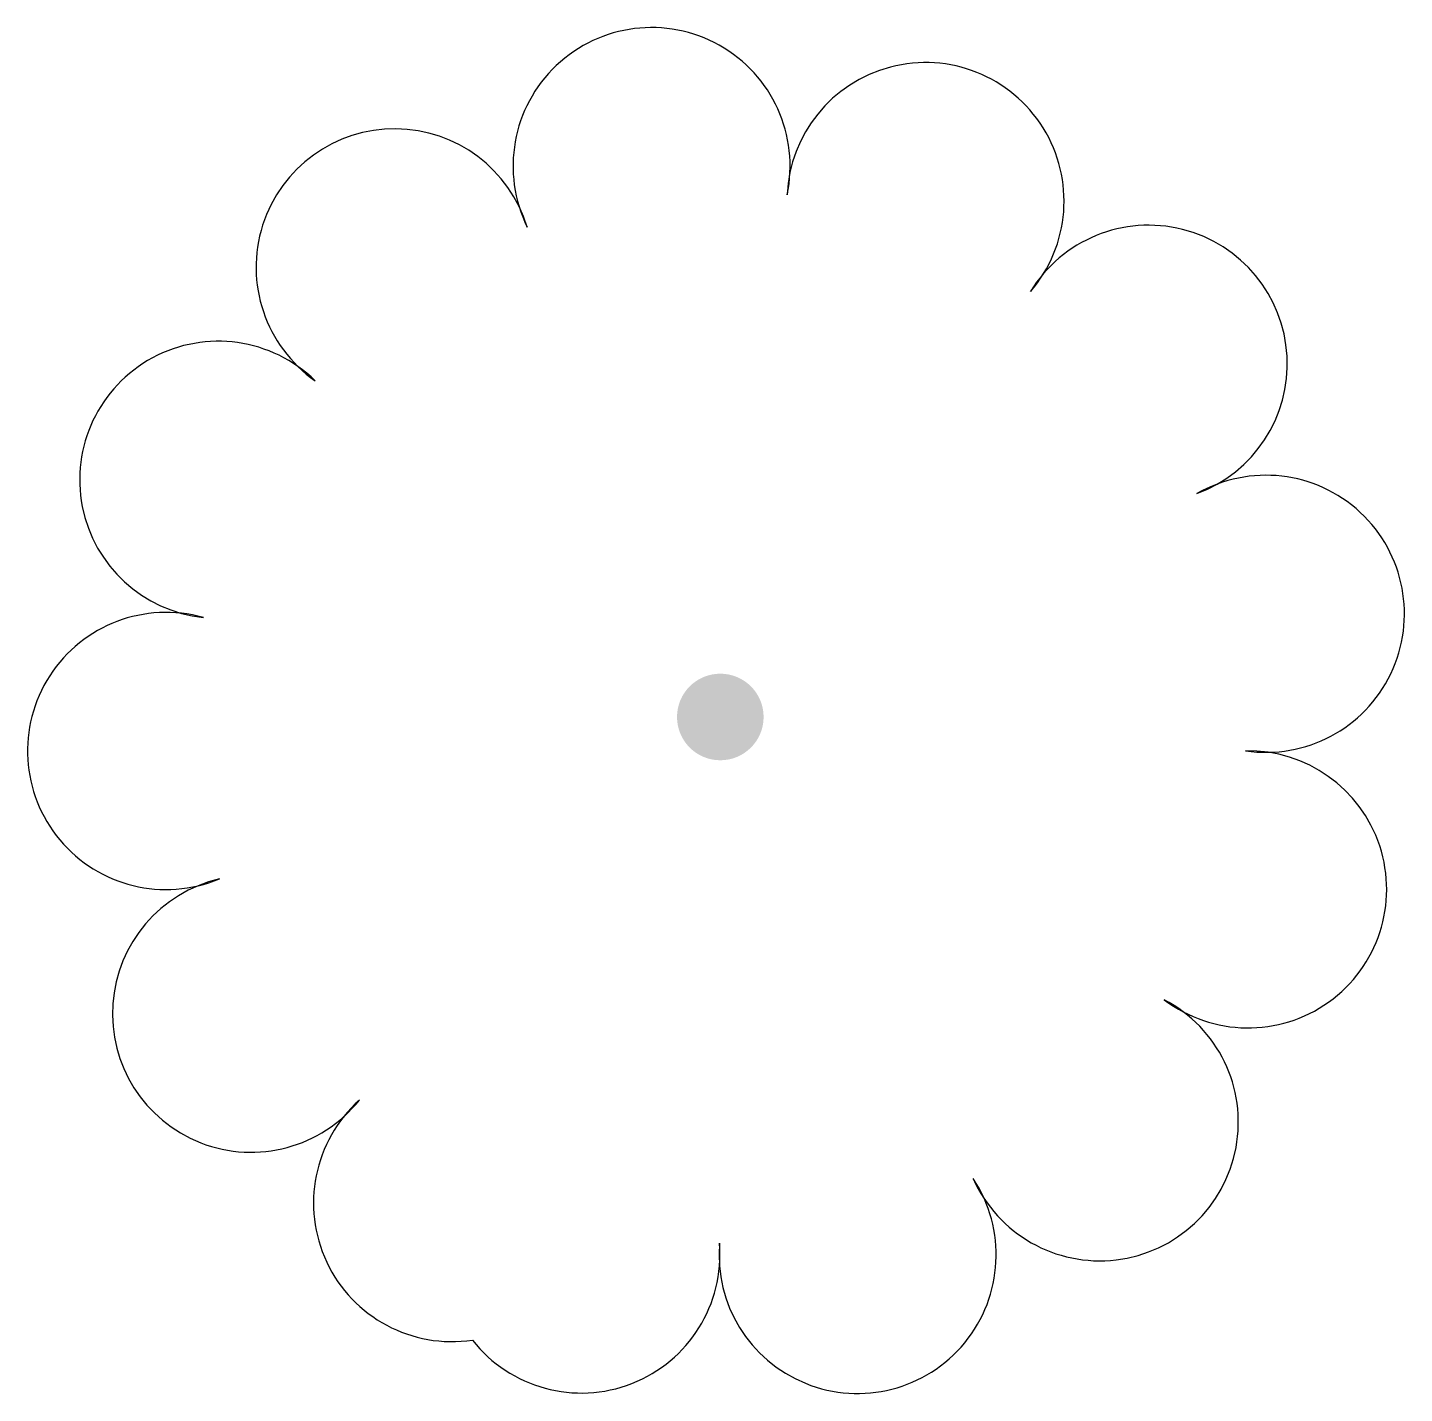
# Model space of a CAD drawing. Header units: feet. Extents: x -0.12 to 0.119, y -0.117 to 0.119.
import ezdxf

# ---------------------------------------------------------------- set-up
doc = ezdxf.new("R2010")
doc.units = ezdxf.units.FT
doc.header["$MEASUREMENT"] = 0

msp = doc.modelspace()

# ---------------------------------------------------------------- hatches: boundary and pattern name
h = msp.add_hatch(color=256)
edge = h.paths.add_edge_path()
edge.add_arc((0, 0), 0.007500000000000001, 0, 360)

# ---------------------------------------------------------------- linework, layer by layer
for centre, start, end in [((-0.01190519478321076, 0.09543762817382813), 347.9822583333333, 206.2388055555556), ((0.0355448267698288, 0.08936800374984742), 319.1822583333333, 177.4388055555556), ((-0.05641002953052521, 0.0778972583770752), 16.78225833333333, 235.0388055555556), ((0.07420153377056123, 0.06118992919921875), 290.3822583333334, 148.6388055555556), ((-0.08695977580547333, 0.04108614749908447), 45.58225833333334, 263.8388055555556), ((0.0945017733335495, 0.01787428350448609), 261.5822583333334, 119.8388055555556), ((-0.09599683470726014, -0.005889127349853516), 74.38225833333334, 292.6388055555556), ((0.09142353744506837, -0.02986322107315064), 232.7822583333334, 91.03880555555565), ((-0.0812855584859848, -0.05140751094818116), 103.1822583333333, 321.4388055555556), ((0.0657283406496048, -0.0702129638671875), 203.9822583333334, 62.23880555555561), ((-0.04646532039642334, -0.0842083631515503), 131.9822583333333, 278.4600916666666), ((0.0237728310585022, -0.09319295740127564), 175.1822583333334, 33.43880555555557), ((-0.0240637585401535, -0.09311825866699219), 218.1609722222223, 4.638805555555576)]:
    msp.add_arc(centre, 0.024, start, end)

doc.saveas('drawing.dxf')
